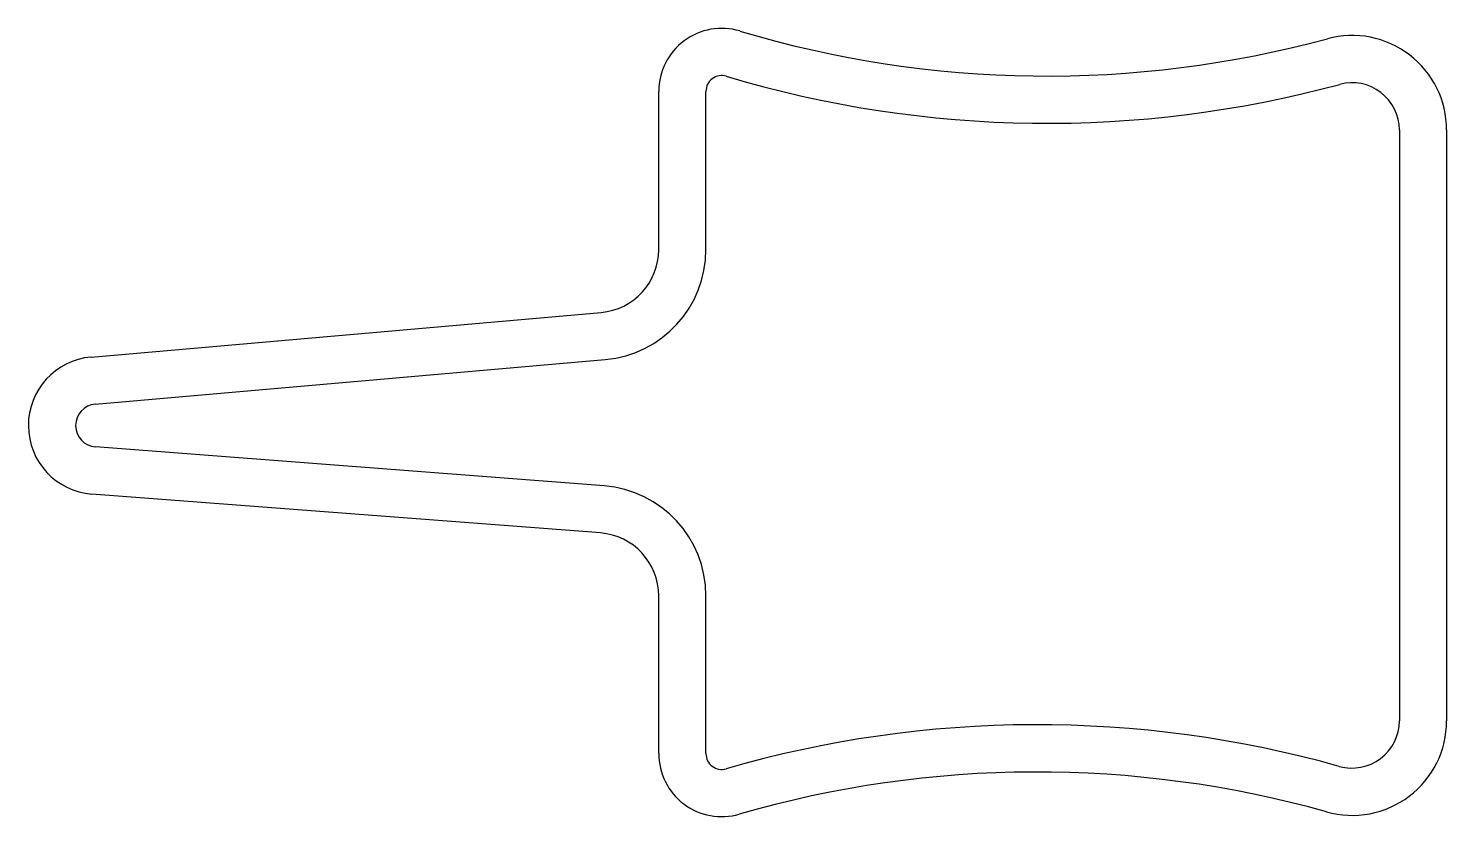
# Model space of a CAD drawing. Extents: x 2762.8 to 2807.8, y 1995.4 to 2020.4.
import ezdxf

# ---------------------------------------------------------------- set-up
doc = ezdxf.new("R2010")
doc.units = 0
doc.layers.get('0').update_dxf_attribs({"linetype": 'CONTINUOUS'})

msp = doc.modelspace()

# ---------------------------------------------------------------- linework, layer by layer
for p, q in [((2782.783, 2013.353), (2782.783, 2018.377)), ((2784.283, 2013.353), (2784.283, 2018.377)), ((2806.283, 2017.152), (2806.283, 1998.397)), ((2807.783, 2017.152), (2807.783, 1998.397)), ((2764.775, 2009.944), (2780.957, 2011.36)), ((2764.905, 2008.45), (2781.088, 2009.866)), ((2781.05, 2005.857), (2764.913, 2007.091)), ((2780.936, 2004.361), (2764.798, 2005.596)), ((2782.783, 1997.357), (2782.783, 2002.367)), ((2784.283, 1997.357), (2784.283, 2002.367))]:
    msp.add_line(p, q)
for centre, radius, start, end in [((2784.783, 2018.377), 2, 73.335, 180), ((2795.108, 2052.868), 34.004, 253.335, 285.1568), ((2804.783, 2017.152), 3, 0, 105.1568), ((2784.783, 2018.377), 0.5, 73.335, 180), ((2795.108, 2052.868), 35.504, 253.335, 285.1568), ((2804.783, 2017.152), 1.5, 0, 105.1568), ((2780.783, 2013.353), 2, 275.0007, 0), ((2780.783, 2013.353), 3.5, 275.0006, 0), ((2764.965, 2007.771), 2.182, 95.0007, 265.626), ((2764.965, 2007.771), 0.682, 95.0006, 265.626), ((2780.783, 2002.367), 3.5, 0, 85.626), ((2780.783, 2002.367), 2, 0, 85.626), ((2794.783, 1962.77), 35.504, 74.3212, 106.1259), ((2804.783, 1998.397), 3, 254.3212, 0), ((2804.783, 1998.397), 1.5, 254.3212, 360), ((2784.783, 1997.357), 2, 180, 286.1259), ((2784.783, 1997.357), 0.5, 180, 286.1259), ((2794.783, 1962.77), 34.004, 74.3212, 106.1259)]:
    msp.add_arc(centre, radius, start, end)

doc.saveas('drawing.dxf')
